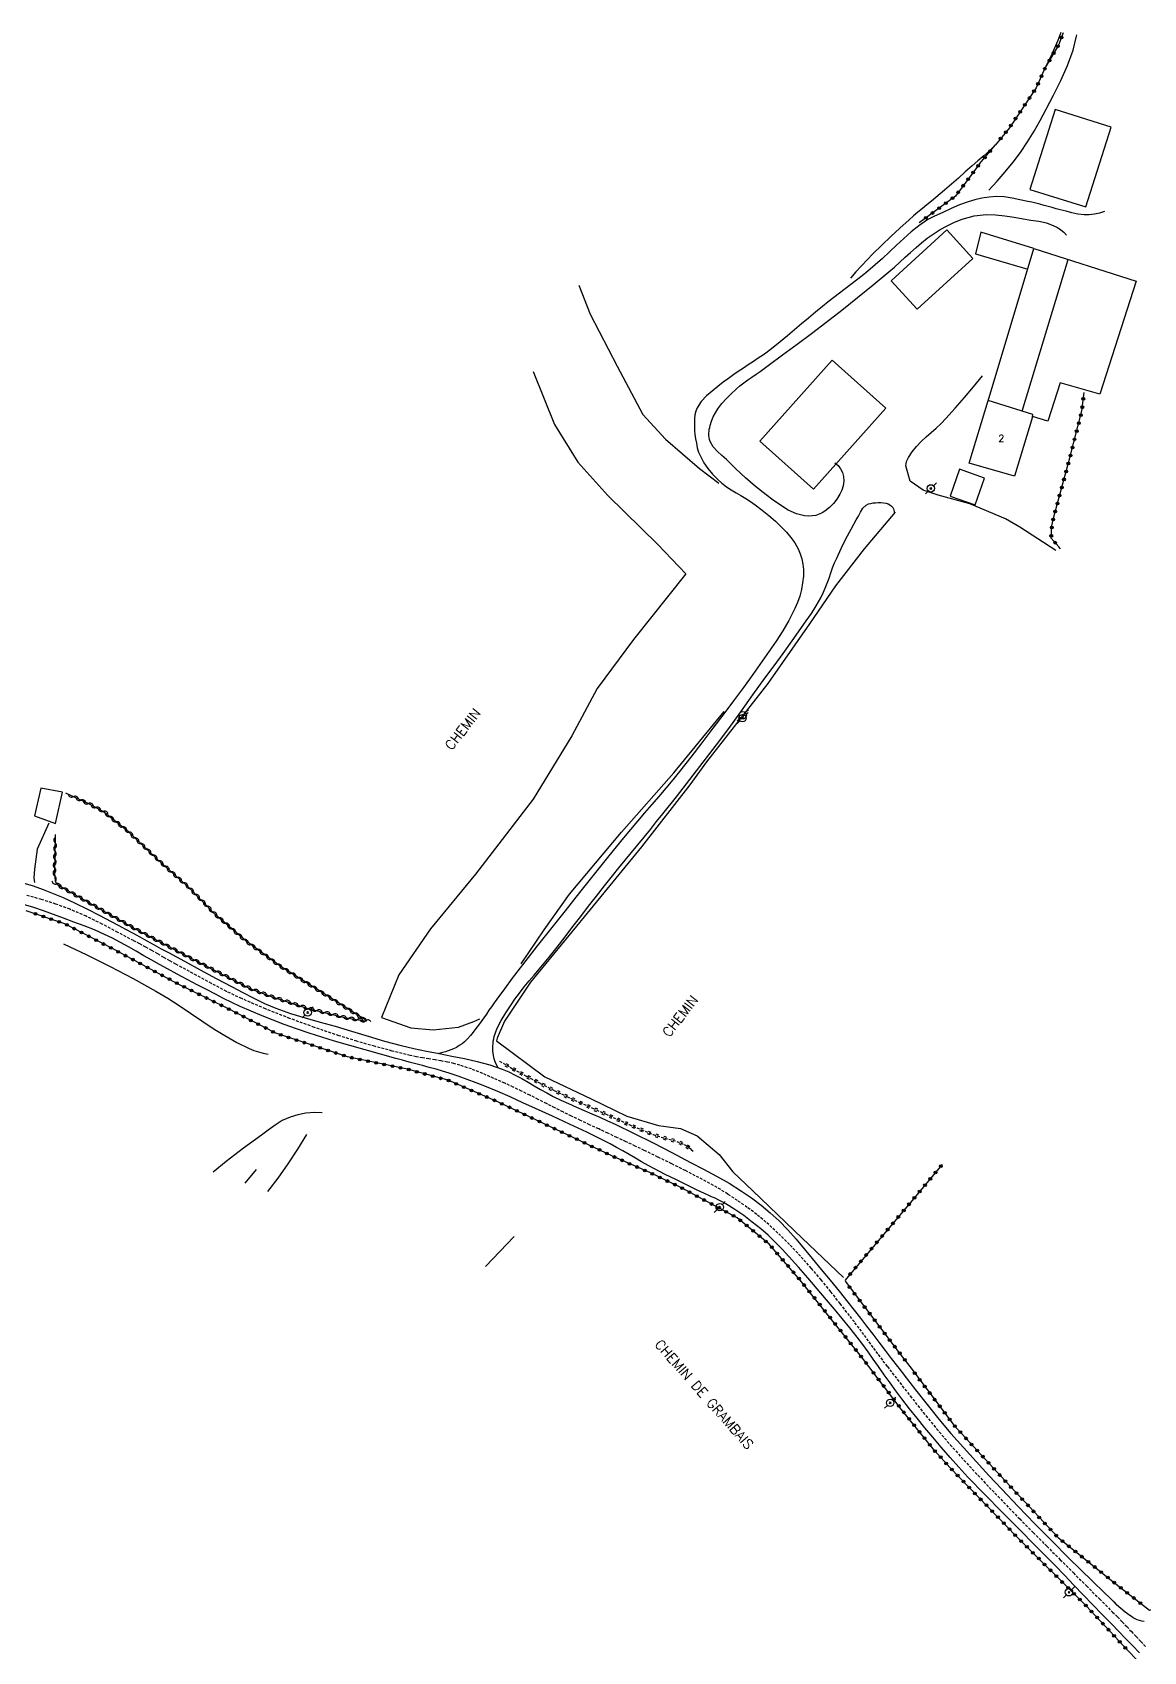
# Model space of a CAD drawing. Header units: millimetres. Extents: x 145000 to 146000, y 142999 to 144002.
# Drawn here: x 145621 to 145821.9, y 143619.4 to 143912.3 of the extents above; entities that cross this region are included whole.
import ezdxf
from ezdxf.enums import TextEntityAlignment as Align

# ---------------------------------------------------------------- set-up
doc = ezdxf.new("R2010")
doc.units = ezdxf.units.MM
doc.linetypes.add('DASHED', pattern=[0.75, 0.5, -0.25])
doc.layers.get('0').update_dxf_attribs({"linetype": 'CONTINUOUS'})
for name, color, linetype in [('W0001', 6, 'DASHED'), ('W0008', 7, 'CONTINUOUS'), ('W0017', 7, 'CONTINUOUS'), ('W0071', 7, 'CONTINUOUS'), ('W0101', 7, 'CONTINUOUS'), ('W0104', 1, 'CONTINUOUS'), ('W0211', 2, 'CONTINUOUS'), ('W0214', 2, 'CONTINUOUS'), ('W0220', 5, 'DASHED'), ('W0300', 7, 'CONTINUOUS'), ('W0310', 3, 'CONTINUOUS'), ('W0322', 7, 'CONTINUOUS'), ('W0323', 7, 'CONTINUOUS'), ('W0330', 7, 'CONTINUOUS'), ('W0473', 7, 'CONTINUOUS'), ('W0989', 7, 'CONTINUOUS'), ('W0991', 7, 'CONTINUOUS')]:
    doc.layers.add(name, color=color, linetype=linetype)
doc.styles.get("Standard").update_dxf_attribs({"font": 'romans.shx', "width": 0.85})

# ---------------------------------------------------------------- blocks, each defined once
blk = doc.blocks.new('T473')
for p, q in [((-0.166667, 0.166667), (0.166667, -0.166667)), ((-0.166667, -0.166667), (0.166667, 0.166667)), ((0.500001, 0.500001), (1.000002, 1.000002)), ((-1.000002, -1.000002), (-0.500001, -0.500001))]:
    blk.add_line(p, q)
blk.add_ellipse((0, 0), major_axis=(0.471405, 0.471405), ratio=1, start_param=5.4977871438, end_param=11.780972451)
blk = doc.blocks.new('t323o')
at = {"color": 0, "linetype": 'Continuous'}
for radius in [0.25, 0.15]:
    blk.add_circle((0, 0), radius, dxfattribs=at)
blk = doc.blocks.new('t310o')
at = {"color": 0, "linetype": 'Continuous'}
for centre, start, end in [((-0.5, 0.38), 216.8699, 323.1304), ((0.5, -0.37), 36.8699, 143.1303)]:
    blk.add_arc(centre, 0.625, start, end, dxfattribs=at)
blk = doc.blocks.new('t322o')
at = {"color": 0, "linetype": 'Continuous'}
for radius in [0.25, 0.15]:
    blk.add_circle((0, 0), radius, dxfattribs=at)
blk = doc.blocks.new('t220o')
at = {"color": 0, "linetype": 'Continuous'}
for p, q in [((-0.25, 0.25), (0.25, 0.25)), ((-0.25, -0.25), (0.25, -0.25))]:
    blk.add_line(p, q, dxfattribs=at)

msp = doc.modelspace()

# ---------------------------------------------------------------- linework, layer by layer
at = {"layer": 'W0001'}
for points in [[(145775.58, 143671), (145774.72, 143672.15), (145773.87, 143673.31), (145773.02, 143674.46), (145772.17, 143675.62), (145771.32, 143676.78), (145770.46, 143677.93), (145769.6, 143679.07), (145768.73, 143680.21), (145767.04, 143682.38), (145765.35, 143684.54), (145763.62, 143686.68), (145761.83, 143688.76), (145759.87, 143690.94), (145757.87, 143693.08), (145755.8, 143695.15), (145753.63, 143697.13), (145751.97, 143698.5), (145750.25, 143699.79), (145748.49, 143701.02), (145746.71, 143702.2), (145745.44, 143702.99), (145744.14, 143703.74), (145742.83, 143704.45), (145741.52, 143705.16), (145739.07, 143706.43), (145736.6, 143707.67), (145734.11, 143708.88), (145731.63, 143710.08), (145729.99, 143710.87), (145728.35, 143711.65), (145726.7, 143712.42), (145725.05, 143713.19), (145723.4, 143713.96), (145721.75, 143714.73), (145720.11, 143715.51), (145718.47, 143716.3), (145716.96, 143717.04), (145715.46, 143717.79), (145713.97, 143718.54), (145712.47, 143719.31), (145710.97, 143720.06), (145709.47, 143720.8), (145707.96, 143721.53), (145706.43, 143722.23), (145704.44, 143723.12), (145702.43, 143724), (145700.39, 143724.81), (145698.31, 143725.51), (145697.2, 143725.81), (145696.08, 143726.05), (145694.95, 143726.26), (145693.82, 143726.45), (145692.69, 143726.63), (145691.56, 143726.81), (145690.44, 143727.02), (145689.32, 143727.26), (145686.08, 143728.06), (145682.85, 143728.91), (145679.65, 143729.83), (145676.46, 143730.83), (145672, 143732.34), (145667.58, 143733.95), (145663.19, 143735.67), (145658.87, 143737.53), (145656.12, 143738.84), (145653.42, 143740.26), (145650.74, 143741.72), (145648.07, 143743.18), (145646.97, 143743.78), (145645.88, 143744.39), (145644.79, 143745), (145643.7, 143745.61), (145642.62, 143746.23), (145641.52, 143746.83), (145640.43, 143747.43), (145639.32, 143748.02), (145636.49, 143749.52), (145633.65, 143751.01), (145630.77, 143752.43), (145627.83, 143753.7), (145625.27, 143754.64), (145622.67, 143755.46), (145620.05, 143756.19)], [(145775.58, 143671), (145776.01, 143670.42), (145776.45, 143669.84), (145776.89, 143669.27), (145777.34, 143668.69), (145779.68, 143665.69), (145782.05, 143662.71), (145784.46, 143659.76), (145786.92, 143656.86), (145789.4, 143654.07), (145791.93, 143651.33), (145794.5, 143648.62), (145797.08, 143645.92), (145799.49, 143643.43), (145801.93, 143640.97), (145804.38, 143638.52), (145806.83, 143636.07), (145809.19, 143633.7), (145811.55, 143631.33), (145813.92, 143628.97), (145816.28, 143626.61), (145817.15, 143625.73), (145818, 143624.85), (145818.84, 143623.96), (145819.68, 143623.07), (145820.53, 143622.17), (145821.37, 143621.28), (145822.21, 143620.4)]]:
    msp.add_lwpolyline(points, dxfattribs=at)
at = {"layer": 'W0008'}
for points in [[(145619.3, 143758.47), (145621.17, 143757.92), (145623, 143757.27), (145624.81, 143756.55), (145626.61, 143755.8), (145628.8, 143754.8), (145630.97, 143753.73), (145633.11, 143752.61), (145635.25, 143751.49), (145636.55, 143750.81), (145637.86, 143750.11), (145639.16, 143749.41), (145640.45, 143748.7), (145641.74, 143747.99), (145643.04, 143747.28), (145644.33, 143746.57), (145645.63, 143745.86), (145648.51, 143744.3), (145651.38, 143742.73), (145654.26, 143741.18), (145657.15, 143739.66), (145659.09, 143738.65), (145661.04, 143737.63), (145663, 143736.67), (145665.02, 143735.8), (145667.66, 143734.85), (145670.35, 143734.04), (145673.05, 143733.3), (145675.74, 143732.53), (145678.72, 143731.63), (145681.71, 143730.74), (145684.7, 143729.87), (145687.71, 143729.05), (145689.98, 143728.5), (145692.26, 143728.02), (145694.56, 143727.59), (145696.85, 143727.16), (145699.15, 143726.7), (145701.43, 143726.17), (145703.7, 143725.54), (145705.92, 143724.79), (145707.14, 143724.29), (145708.32, 143723.71), (145709.48, 143723.09), (145710.62, 143722.44), (145711.75, 143721.77), (145712.88, 143721.11), (145714.02, 143720.47), (145715.19, 143719.86), (145716.57, 143719.2), (145717.96, 143718.56), (145719.36, 143717.93), (145720.76, 143717.32), (145722.17, 143716.71), (145723.57, 143716.09), (145724.97, 143715.46), (145726.35, 143714.81), (145729.79, 143713.14), (145733.21, 143711.44), (145736.61, 143709.7), (145739.99, 143707.92), (145742.33, 143706.69), (145744.67, 143705.44), (145746.98, 143704.14), (145749.23, 143702.72), (145751, 143701.49), (145752.73, 143700.19), (145754.4, 143698.82), (145756, 143697.36), (145757.59, 143695.73), (145759.07, 143694.01), (145760.51, 143692.26), (145761.95, 143690.51), (145763.59, 143688.56), (145765.22, 143686.61), (145766.83, 143684.63), (145768.43, 143682.65), (145769.57, 143681.21), (145770.7, 143679.76), (145771.82, 143678.3), (145772.93, 143676.84), (145774.04, 143675.38), (145775.16, 143673.91), (145776.27, 143672.45), (145777.4, 143671)], [(145773.97, 143671), (145773.03, 143672.34), (145772.08, 143673.67), (145771.12, 143674.99), (145770.13, 143676.29), (145768.78, 143678), (145767.39, 143679.69), (145765.99, 143681.37), (145764.58, 143683.04), (145762.9, 143685.03), (145761.22, 143687.02), (145759.52, 143688.98), (145757.76, 143690.91), (145756.54, 143692.2), (145755.29, 143693.48), (145754.01, 143694.73), (145752.67, 143695.91), (145751.16, 143697.13), (145749.61, 143698.3), (145748.01, 143699.4), (145746.36, 143700.43), (145745.74, 143700.78), (145745.11, 143701.11), (145744.46, 143701.42), (145743.81, 143701.72), (145743.16, 143702.01), (145742.51, 143702.3), (145741.86, 143702.6), (145741.21, 143702.91), (145739.27, 143703.85), (145737.33, 143704.8), (145735.39, 143705.76), (145733.47, 143706.76), (145732.31, 143707.38), (145731.16, 143708.02), (145730.02, 143708.67), (145728.88, 143709.32), (145727.74, 143709.98), (145726.59, 143710.62), (145725.44, 143711.26), (145724.27, 143711.87), (145721.22, 143713.39), (145718.14, 143714.85), (145715.05, 143716.28), (145711.95, 143717.69), (145709.68, 143718.72), (145707.42, 143719.75), (145705.14, 143720.74), (145702.84, 143721.7), (145701.24, 143722.32), (145699.63, 143722.92), (145698.02, 143723.49), (145696.39, 143724.03), (145695.19, 143724.4), (145693.99, 143724.75), (145692.78, 143725.09), (145691.57, 143725.42), (145690.36, 143725.74), (145689.15, 143726.07), (145687.94, 143726.39), (145686.73, 143726.73), (145683.96, 143727.5), (145681.19, 143728.27), (145678.42, 143729.05), (145675.67, 143729.86), (145673.37, 143730.57), (145671.08, 143731.3), (145668.8, 143732.06), (145666.53, 143732.86), (145664.53, 143733.62), (145662.54, 143734.42), (145660.57, 143735.25), (145658.62, 143736.12), (145657.11, 143736.83), (145655.61, 143737.57), (145654.13, 143738.33), (145652.64, 143739.1), (145650.83, 143740.04), (145649.03, 143740.99), (145647.23, 143741.95), (145645.43, 143742.92), (145644.01, 143743.7), (145642.6, 143744.49), (145641.2, 143745.3), (145639.79, 143746.11), (145638.39, 143746.91), (145636.96, 143747.69), (145635.53, 143748.44), (145634.07, 143749.15), (145632.24, 143749.95), (145630.38, 143750.68), (145628.5, 143751.37), (145626.64, 143752.07), (145624.86, 143752.74), (145623.07, 143753.39), (145621.27, 143754.01), (145619.46, 143754.58)], [(145821.15, 143619.25), (145819.89, 143620.54), (145818.63, 143621.83), (145817.37, 143623.12), (145816.11, 143624.41), (145814.39, 143626.16), (145812.68, 143627.93), (145810.97, 143629.7), (145809.27, 143631.47), (145807.57, 143633.25), (145805.87, 143635.02), (145804.15, 143636.78), (145802.43, 143638.53), (145799.34, 143641.64), (145796.24, 143644.73), (145793.16, 143647.85), (145790.13, 143651.02), (145788.5, 143652.79), (145786.9, 143654.58), (145785.32, 143656.4), (145783.76, 143658.23), (145782.34, 143659.93), (145780.93, 143661.65), (145779.55, 143663.38), (145778.2, 143665.14), (145777.11, 143666.58), (145776.05, 143668.05), (145775.01, 143669.52), (145773.97, 143671)], [(145777.4, 143671), (145777.69, 143670.62), (145777.99, 143670.23), (145778.29, 143669.85), (145778.59, 143669.47), (145780.68, 143666.8), (145782.77, 143664.13), (145784.89, 143661.49), (145787.07, 143658.89), (145789.3, 143656.33), (145791.59, 143653.81), (145793.91, 143651.32), (145796.24, 143648.85), (145799.23, 143645.69), (145802.25, 143642.56), (145805.29, 143639.46), (145808.36, 143636.37), (145810.48, 143634.28), (145812.62, 143632.2), (145814.77, 143630.14), (145816.94, 143628.09)], [(145822.01, 143624.89), (145821.57, 143624.97), (145821.14, 143625.09), (145820.72, 143625.22), (145820.36, 143625.37), (145820.02, 143625.57), (145819.7, 143625.78), (145819.39, 143626), (145818.55, 143626.58), (145817.76, 143627.22), (145817.01, 143627.91), (145816.31, 143628.64)]]:
    msp.add_lwpolyline(points, dxfattribs=at)
at = {"layer": 'W0017'}
msp.add_lwpolyline([(145624.04, 143769.24), (145621.91, 143764.59), (145621.41, 143760.94), (145621.31, 143759.41), (145621.4, 143758.55)], dxfattribs=at)
at = {"layer": 'W0071'}
for points in [[(145814.8, 143879.88), (145813.9, 143879.6), (145812.98, 143879.41), (145812.05, 143879.3), (145811.11, 143879.29), (145810, 143879.39), (145808.92, 143879.63), (145807.86, 143879.93), (145806.8, 143880.2), (145806.06, 143880.38), (145805.33, 143880.58), (145804.61, 143880.78), (145803.88, 143880.98), (145803.15, 143881.19), (145802.42, 143881.38), (145801.69, 143881.56), (145800.95, 143881.72), (145799.54, 143882.01), (145798.13, 143882.3), (145796.69, 143882.51), (145795.24, 143882.57), (145793.94, 143882.48), (145792.66, 143882.27), (145791.4, 143881.97), (145790.16, 143881.62), (145788.6, 143881.08), (145787.08, 143880.43), (145785.59, 143879.73), (145784.11, 143879.03), (145783.75, 143878.86), (145783.38, 143878.7), (145783.03, 143878.52), (145782.68, 143878.32), (145781.24, 143877.29), (145779.86, 143876.18), (145778.52, 143875.02), (145777.22, 143873.82), (145775.94, 143872.61), (145774.66, 143871.4), (145773.36, 143870.22), (145772.01, 143869.08), (145771.01, 143868.26), (145770, 143867.46), (145768.98, 143866.67), (145767.95, 143865.88), (145766.92, 143865.1), (145765.9, 143864.31), (145764.88, 143863.52), (145763.86, 143862.72), (145762.57, 143861.67), (145761.3, 143860.61), (145760.03, 143859.54), (145758.76, 143858.46), (145757.49, 143857.39), (145756.2, 143856.34), (145754.9, 143855.3), (145753.58, 143854.29), (145753, 143853.86), (145752.41, 143853.45), (145751.81, 143853.05), (145751.21, 143852.65), (145750.6, 143852.26), (145750, 143851.86), (145749.4, 143851.46), (145748.81, 143851.05), (145747.83, 143850.38), (145746.85, 143849.7), (145745.88, 143849.01), (145744.95, 143848.26), (145743.93, 143847.4), (145742.9, 143846.52), (145741.94, 143845.54), (145741.18, 143844.39), (145740.93, 143843.77), (145740.8, 143843.11), (145740.73, 143842.46), (145740.7, 143841.8), (145740.68, 143841.04), (145740.71, 143840.28), (145740.79, 143839.53), (145740.9, 143838.77), (145741.05, 143837.97), (145741.22, 143837.17), (145741.46, 143836.38), (145741.77, 143835.62), (145742.41, 143834.46), (145743.15, 143833.38), (145743.98, 143832.36), (145744.9, 143831.41), (145745.67, 143830.74), (145746.49, 143830.12), (145747.35, 143829.56), (145748.23, 143829.03), (145749.1, 143828.52), (145749.98, 143828), (145750.83, 143827.46), (145751.66, 143826.86), (145752.92, 143825.9), (145754.16, 143824.92), (145755.36, 143823.88), (145756.5, 143822.76), (145757.32, 143821.87), (145758.1, 143820.94), (145758.82, 143819.95), (145759.42, 143818.88), (145759.8, 143817.99), (145760.09, 143817.07), (145760.29, 143816.12), (145760.4, 143815.16), (145760.4, 143813.92), (145760.26, 143812.7), (145760.03, 143811.5), (145759.72, 143810.32), (145759.33, 143809.17), (145758.85, 143808.06), (145758.32, 143806.99), (145757.75, 143805.93), (145756.65, 143804.03), (145755.45, 143802.19), (145754.21, 143800.38), (145752.97, 143798.58), (145751.27, 143796.17), (145749.54, 143793.79), (145747.78, 143791.42), (145746.02, 143789.06), (145744.05, 143786.43), (145742.06, 143783.81), (145740.06, 143781.21), (145738.02, 143778.63), (145736.77, 143777.11), (145735.51, 143775.6), (145734.24, 143774.1), (145732.96, 143772.61), (145731.67, 143771.12), (145730.39, 143769.62), (145729.12, 143768.12), (145727.86, 143766.61), (145725.2, 143763.33), (145722.57, 143760.02), (145719.95, 143756.71), (145717.32, 143753.4), (145715.64, 143751.3), (145713.95, 143749.21), (145712.28, 143747.11), (145710.62, 143744.99), (145709.19, 143743.11), (145707.77, 143741.22), (145706.36, 143739.32), (145704.96, 143737.41), (145704.49, 143736.75), (145704.02, 143736.08), (145703.55, 143735.42), (145703.09, 143734.75), (145702.62, 143734.08), (145702.15, 143733.41), (145701.67, 143732.76), (145701.17, 143732.11), (145700.7, 143731.5), (145700.22, 143730.88), (145699.71, 143730.29), (145699.15, 143729.75), (145698.69, 143729.37), (145698.2, 143729.03), (145697.68, 143728.72), (145697.15, 143728.45), (145696.67, 143728.25), (145696.18, 143728.08), (145695.68, 143727.94), (145695.19, 143727.8), (145694.96, 143727.73), (145694.74, 143727.67), (145694.52, 143727.61), (145694.3, 143727.55)], [(145766.09, 143834.45), (145766.65, 143833.95), (145767.12, 143833.35), (145767.46, 143832.68), (145767.66, 143831.95), (145767.71, 143831.1), (145767.58, 143830.27), (145767.33, 143829.49), (145766.99, 143828.74), (145766.46, 143827.86), (145765.83, 143827.06), (145765.1, 143826.35), (145764.29, 143825.72), (145763.78, 143825.39), (145763.23, 143825.13), (145762.66, 143824.93), (145762.06, 143824.82), (145761.32, 143824.79), (145760.58, 143824.85), (145759.86, 143825.01), (145759.16, 143825.23), (145757.66, 143825.9), (145756.26, 143826.75), (145754.94, 143827.69), (145753.64, 143828.65), (145751.75, 143830.15), (145749.94, 143831.73), (145748.19, 143833.37), (145746.47, 143835.04), (145745.68, 143835.76), (145744.85, 143836.48), (145744.08, 143837.32), (145743.53, 143838.3), (145743.42, 143838.66), (145743.34, 143839.02), (145743.31, 143839.39), (145743.31, 143839.77), (145743.34, 143840.13), (145743.39, 143840.49), (145743.46, 143840.85), (145743.53, 143841.2), (145743.77, 143841.99), (145744.1, 143842.75), (145744.49, 143843.47), (145744.93, 143844.17), (145745.66, 143845.15), (145746.47, 143846.06), (145747.34, 143846.92), (145748.23, 143847.75), (145748.92, 143848.33), (145749.63, 143848.89), (145750.35, 143849.43), (145751.09, 143849.95), (145751.83, 143850.46), (145752.57, 143850.97), (145753.3, 143851.49), (145754.03, 143852.01), (145756.64, 143853.95), (145759.25, 143855.88), (145761.85, 143857.82), (145764.43, 143859.79), (145767.31, 143862.05), (145770.18, 143864.34), (145773.03, 143866.65), (145775.86, 143868.98), (145776.86, 143869.83), (145777.84, 143870.71), (145778.8, 143871.6), (145779.77, 143872.49), (145780.75, 143873.37), (145781.75, 143874.23), (145782.79, 143875.04), (145783.86, 143875.81), (145785.11, 143876.6), (145786.39, 143877.32), (145787.73, 143877.95), (145789.11, 143878.49), (145790.16, 143878.82), (145791.24, 143879.07), (145792.34, 143879.24), (145793.44, 143879.33), (145795.13, 143879.3), (145796.81, 143879.11), (145798.48, 143878.84), (145800.13, 143878.55), (145801.52, 143878.33), (145802.92, 143878.12), (145804.32, 143877.81), (145805.67, 143877.32), (145806.31, 143876.98), (145806.91, 143876.58), (145807.46, 143876.12), (145807.97, 143875.61)], [(145778.88, 143833.88), (145778.94, 143834.28), (145779.04, 143834.67), (145779.19, 143835.05), (145779.38, 143835.4), (145780.07, 143836.43), (145780.85, 143837.38), (145781.7, 143838.27), (145782.6, 143839.11), (145783.5, 143839.92), (145784.4, 143840.73), (145785.28, 143841.56), (145786.13, 143842.44), (145787.83, 143844.33), (145789.5, 143846.25), (145791.15, 143848.19), (145792.77, 143850.15)], [(145705.2, 143725.04), (145704.92, 143725.56), (145704.69, 143726.1), (145704.51, 143726.65), (145704.39, 143727.23), (145704.33, 143727.66), (145704.29, 143728.09), (145704.27, 143728.53), (145704.28, 143728.96), (145704.3, 143729.4), (145704.35, 143729.83), (145704.43, 143730.26), (145704.53, 143730.68), (145705.05, 143732.18), (145705.77, 143733.59), (145706.59, 143734.94), (145707.44, 143736.24), (145708.23, 143737.41), (145709.07, 143738.54), (145709.95, 143739.64), (145710.85, 143740.73), (145711.76, 143741.8), (145712.66, 143742.87), (145713.56, 143743.94), (145714.44, 143745.04), (145715.88, 143746.87), (145717.31, 143748.71), (145718.74, 143750.56), (145720.16, 143752.41), (145721.58, 143754.25), (145723.01, 143756.09), (145724.45, 143757.93), (145725.89, 143759.76), (145727.02, 143761.17), (145728.16, 143762.56), (145729.3, 143763.96), (145730.45, 143765.35), (145731.59, 143766.74), (145732.74, 143768.14), (145733.87, 143769.54), (145735, 143770.95), (145737.45, 143774.04), (145739.88, 143777.15), (145742.28, 143780.28), (145744.67, 143783.42), (145746.89, 143786.41), (145749.09, 143789.43), (145751.27, 143792.45), (145753.45, 143795.48), (145755.09, 143797.72), (145756.73, 143799.97), (145758.36, 143802.22), (145759.95, 143804.5), (145760.89, 143805.85), (145761.83, 143807.21), (145762.73, 143808.59), (145763.54, 143810.02), (145763.97, 143810.9), (145764.35, 143811.79), (145764.7, 143812.69), (145765.03, 143813.6), (145765.35, 143814.51), (145765.68, 143815.42), (145766.03, 143816.32), (145766.41, 143817.21), (145767.23, 143818.96), (145768.09, 143820.7), (145769, 143822.42), (145769.95, 143824.1), (145770.33, 143824.8), (145770.7, 143825.52), (145771.16, 143826.21), (145771.76, 143826.78), (145772.15, 143826.99), (145772.57, 143827.1), (145772.99, 143827.17), (145773.4, 143827.21), (145773.89, 143827.25), (145774.38, 143827.26), (145774.87, 143827.22), (145775.36, 143827.11), (145775.69, 143826.99), (145776, 143826.83), (145776.29, 143826.62), (145776.53, 143826.36), (145776.67, 143826.13), (145776.76, 143825.88), (145776.8, 143825.61), (145776.8, 143825.34)]]:
    msp.add_lwpolyline(points, dxfattribs=at)
at = {"layer": 'W0101'}
for points in [[(145790.37, 143834.35), (145793.78, 143845.7)], [(145793.78, 143845.7), (145793.78, 143845.67)], [(145801.78, 143842.77), (145801.87, 143843.15), (145793.78, 143845.7)], [(145801.78, 143842.77), (145798.55, 143832.04), (145790.37, 143834.35)]]:
    msp.add_lwpolyline(points, dxfattribs=at)
at = {"layer": 'W0104'}
for points in [[(145805.87, 143898.33), (145801.34, 143883.89), (145811.46, 143880.72), (145815.99, 143895.16)], [(145776.25, 143867.35), (145786.31, 143876.55), (145791.01, 143871.41), (145780.94, 143862.22)], [(145775.32, 143844.34), (145765.61, 143853.02), (145752.49, 143838.35), (145762.2, 143829.67)], [(145793.14, 143831.68), (145788.58, 143833.26), (145786.9, 143828.4), (145791.46, 143826.83)], [(145622.54, 143775.59), (145621.4, 143770.6), (145625.22, 143769.18), (145626.49, 143774.89)]]:
    msp.add_lwpolyline(points, close=True, dxfattribs=at)
for points in [[(145802.07, 143873.21), (145792.45, 143876.15), (145791.49, 143872.21), (145800.94, 143869.45)], [(145793.78, 143845.67), (145802.07, 143873.21), (145820.52, 143867.26), (145813.98, 143846.86), (145806.78, 143848.92), (145804.59, 143841.99), (145801.78, 143842.79), (145801.78, 143842.77)], [(145799.92, 143843.76), (145808.27, 143871.21)]]:
    msp.add_lwpolyline(points, dxfattribs=at)
at = {"layer": 'W0211'}
for points in [[(145806.95, 143912.28), (145806.36, 143910.83), (145805.27, 143908.36), (145804.11, 143905.92)], [(145795.09, 143891.92), (145794.09, 143890.91), (145793.03, 143889.97), (145791.94, 143889.06), (145790.87, 143888.14), (145789.64, 143887.03), (145788.41, 143885.93), (145787.17, 143884.83), (145785.92, 143883.74), (145785.13, 143883.06), (145784.32, 143882.4), (145783.52, 143881.74), (145782.71, 143881.08), (145781.9, 143880.41), (145781.09, 143879.75), (145780.29, 143879.07), (145779.51, 143878.39), (145777.83, 143876.89), (145776.18, 143875.36), (145774.56, 143873.81), (145772.96, 143872.23), (145771.91, 143871.15), (145770.88, 143870.06), (145769.87, 143868.95), (145768.88, 143867.82)], [(145673.42, 143716.88), (145671.95, 143716.93), (145670.48, 143716.82), (145669.04, 143716.55), (145667.63, 143716.12), (145666.21, 143715.48), (145664.9, 143714.65), (145663.65, 143713.74), (145662.42, 143712.84), (145659.21, 143710.5), (145656.07, 143708.06), (145653.72, 143706.16)]]:
    msp.add_lwpolyline(points, dxfattribs=at)
at = {"layer": 'W0214'}
for points in [[(145793.88, 143883.73), (145795.42, 143885.36), (145796.89, 143887.04), (145798.3, 143888.79), (145799.64, 143890.58), (145800.9, 143892.46), (145802.08, 143894.39), (145803.2, 143896.36), (145804.26, 143898.36), (145805.62, 143900.95), (145806.94, 143903.57), (145808.15, 143906.26), (145809.14, 143909.03), (145809.72, 143911.33), (145809.8, 143911.83)], [(145663.58, 143702.67), (145665.45, 143705.09), (145667.28, 143707.66), (145669.01, 143710.29), (145670.65, 143712.98)]]:
    msp.add_lwpolyline(points, dxfattribs=at)
at = {"layer": 'W0220'}
msp.add_lwpolyline([(145705.45, 143726.22), (145707.89, 143724.84), (145710.36, 143723.51), (145712.84, 143722.21), (145715.34, 143720.94), (145717.64, 143719.83), (145719.96, 143718.76), (145722.29, 143717.72), (145724.63, 143716.68), (145726.77, 143715.72), (145728.92, 143714.75), (145731.08, 143713.82), (145733.26, 143712.95), (145733.96, 143712.71), (145734.66, 143712.51), (145735.37, 143712.32), (145736.08, 143712.14), (145736.8, 143711.94), (145737.5, 143711.72), (145738.2, 143711.46), (145738.87, 143711.14), (145739.31, 143710.89), (145739.72, 143710.6), (145740.11, 143710.28), (145740.47, 143709.93)], dxfattribs=at)
at = {"layer": 'W0300'}
for points in [[(145626.66, 143747.44), (145630.89, 143745.43), (145635.09, 143743.33), (145639.25, 143741.15), (145643.36, 143738.89), (145645.49, 143737.63), (145647.57, 143736.3), (145649.62, 143734.92), (145651.67, 143733.53), (145653.73, 143732.16), (145655.84, 143730.85), (145658, 143729.62), (145660.23, 143728.52), (145661.06, 143728.18), (145661.9, 143727.89), (145662.76, 143727.65), (145663.64, 143727.47)], [(145661.51, 143706.64), (145659.42, 143704.15)], [(145702.95, 143689.12), (145708.09, 143694.52)]]:
    msp.add_lwpolyline(points, dxfattribs=at)
at = {"layer": 'W0310'}
for points in [[(145681.47, 143733.5), (145672.62, 143739.11), (145665.99, 143743.3), (145659.61, 143747.97), (145654.09, 143752.77), (145649.18, 143757.77), (145644.44, 143762), (145638.43, 143767.68), (145633.84, 143771.4), (145631.25, 143772.78), (145627.07, 143774.68)], [(145625.18, 143767.22), (145625.02, 143760.2), (145625.14, 143758.86), (145625.38, 143758.3), (145626.64, 143757.5), (145639.51, 143750.2), (145650.02, 143744.65), (145660.34, 143739.38), (145664.02, 143738), (145670.66, 143735.83), (145677.47, 143734.12), (145681.44, 143733.47)]]:
    msp.add_lwpolyline(points, dxfattribs=at)
at = {"layer": 'W0322'}
msp.add_lwpolyline([(145804.11, 143905.92), (145802.48, 143902.24), (145797.64, 143895.04), (145795.09, 143891.92)], dxfattribs=at)
at = {"layer": 'W0323'}
for points in [[(145807.37, 143912.21), (145806.49, 143909.95)], [(145806.49, 143909.95), (145804.11, 143905.92)], [(145792.22, 143888.49), (145795.09, 143891.92)], [(145792.22, 143888.49), (145787.88, 143882.68), (145781.31, 143877.83)], [(145806.89, 143818.87), (145806.55, 143819.23), (145805.18, 143820.8), (145805.29, 143823.02), (145805.64, 143824.68), (145808.56, 143835.36), (145810.73, 143843.83), (145811.11, 143847.13)], [(145772.2, 143671), (145770.88, 143672.73), (145765.49, 143679.53), (145759.83, 143686.64), (145754.18, 143693.15), (145748.45, 143697.88), (145738.36, 143703.31), (145732.64, 143706.07), (145725.87, 143709.06), (145705.27, 143718.82), (145696.16, 143722.76), (145688.86, 143724.76), (145677.99, 143727.01), (145665.04, 143731.27), (145656.11, 143735.86), (145647.29, 143740.24), (145635.37, 143746.65), (145626.9, 143751.07), (145619.91, 143753.43)], [(145785.48, 143707.52), (145779.38, 143700.22), (145767.88, 143686.59)], [(145767.92, 143686.45), (145777.9, 143673.26), (145779.61, 143671)], [(145828.95, 143609.27), (145819.16, 143619.5), (145811.5, 143627.72), (145798.84, 143640.34), (145786.95, 143652.67), (145784.09, 143655.8), (145778.08, 143663.31), (145772.2, 143671)], [(145779.61, 143671), (145787.66, 143660.33), (145796.05, 143651.19), (145806.42, 143640.06), (145816.4, 143632.06), (145822.94, 143626.92), (145831.37, 143629.72), (145837.33, 143631.96), (145843.12, 143634.29), (145848.52, 143637.04), (145852.84, 143640.43), (145861.08, 143649.45), (145872.77, 143662.75), (145880.37, 143671)]]:
    msp.add_lwpolyline(points, dxfattribs=at)
at = {"layer": 'W0330'}
for points in [[(145719.79, 143866.57), (145721.85, 143861.29), (145726.73, 143851.94), (145731.39, 143843.18), (145735.44, 143838.7), (145741.59, 143833.43)], [(145711.55, 143850.92), (145715.41, 143841.39), (145719.61, 143834.53), (145725.07, 143828.53), (145734.09, 143819.64), (145739.12, 143814.38)], [(145741.59, 143833.43), (145745.1, 143830.74)], [(145806.02, 143818.56), (145799.51, 143822.77), (145796.91, 143824.29), (145790.48, 143826.99), (145784.77, 143828.6), (145782.04, 143829.48), (145779.7, 143831.12), (145778.88, 143833.88)], [(145777, 143825.53), (145771.4, 143818.85), (145766.22, 143812.16), (145761.51, 143805.31), (145753.98, 143794.51), (145742.86, 143780.33), (145739.84, 143776.21), (145731.11, 143764.96), (145720.78, 143752.31), (145711.08, 143740.49), (145706.34, 143733.48), (145705.06, 143730.37), (145704.92, 143729.9)], [(145739.12, 143814.38), (145729.66, 143802.46), (145723.13, 143793.61), (145718.56, 143785.09), (145711.54, 143773.58), (145701.13, 143760.07), (145692.99, 143750.15), (145687.27, 143741.81), (145684.12, 143734.13)], [(145709.41, 143743.84), (145713.55, 143749.96), (145718.12, 143756.43), (145727.49, 143767.62), (145736.99, 143778.35), (145746.07, 143789.44)], [(145684.12, 143734.13), (145689.41, 143732.27), (145693.49, 143731.88), (145698.05, 143732.36), (145700.85, 143733.39), (145701.91, 143733.86)], [(145704.92, 143729.93), (145713.64, 143723.41), (145722.06, 143719.43), (145728.45, 143716.28), (145734.22, 143714.62), (145738.16, 143714.04), (145741.21, 143712.7), (145745.17, 143709.34), (145747.62, 143706.24), (145751.28, 143702.8), (145760.17, 143694.23), (145767.63, 143687.13)]]:
    msp.add_lwpolyline(points, dxfattribs=at)

# ---------------------------------------------------------------- block references
at = {"layer": 'W0220'}
for p, rotation in [((145706.76, 143725.48), 330.6233434505032), ((145708.07, 143724.75), 331.4805534270988), ((145709.39, 143724.03), 331.4805534270988), ((145710.71, 143723.32), 332.3377660741579), ((145712.04, 143722.63), 332.3377660741579), ((145713.37, 143721.94), 333.194981389749), ((145714.71, 143721.26), 333.194981389749), ((145716.05, 143720.6), 334.2274566287711), ((145717.4, 143719.94), 334.2274566287711), ((145718.76, 143719.31), 335.2561212658139), ((145720.13, 143718.69), 335.8524496545385), ((145721.5, 143718.07), 335.8524496545385), ((145722.87, 143717.46), 336.0162438538326), ((145724.24, 143716.85), 336.0162438538326), ((145725.61, 143716.24), 335.8360167950614), ((145726.97, 143715.62), 335.8390227250188), ((145728.34, 143715.01), 335.8390227250188), ((145729.72, 143714.41), 336.6805584810372), ((145731.09, 143713.82), 338.3595756984627), ((145732.49, 143713.26), 338.3595756984627), ((145733.89, 143712.74), 340.9467821213373), ((145735.34, 143712.33), 345.1529361119528), ((145736.79, 143711.94), 344.6561851452499), ((145738.2, 143711.45), 334.8978512171033), ((145739.52, 143710.74), 325.2976651228175)]:
    msp.add_blockref('t220o', p, dxfattribs=dict(at, rotation=rotation))
at = {"layer": 'W0310'}
for p, rotation in [((145628.44, 143774.06), 155.443524600283), ((145629.8, 143773.44), 155.443524600283), ((145631.17, 143772.81), 155.443524600283), ((145632.49, 143772.12), 152.0205256114258), ((145633.82, 143771.41), 152.0205256114258), ((145634.99, 143770.47), 140.9809895174425), ((145636.15, 143769.53), 140.9809895174425), ((145637.32, 143768.58), 140.9809895174425), ((145638.48, 143767.64), 136.5971250454808), ((145639.57, 143766.6), 136.5971250454808), ((145625.11, 143764.22), 268.7182646747961), ((145625.15, 143765.72), 268.7182646747961), ((145640.66, 143765.57), 136.5971250454808), ((145641.75, 143764.54), 136.5971250454808), ((145625.04, 143761.22), 268.7182646747961), ((145625.08, 143762.72), 268.7182646747961), ((145642.84, 143763.51), 136.5971250454808), ((145643.93, 143762.48), 136.5971250454808), ((145645.03, 143761.47), 138.2937817001365), ((145625.4, 143758.29), 327.4259428658452), ((145625.06, 143759.72), 275.113519044662), ((145646.15, 143760.47), 138.2937817001365), ((145647.27, 143759.47), 138.2937817001365), ((145648.39, 143758.47), 138.2937817001365), ((145626.67, 143757.48), 330.4645876574555), ((145627.97, 143756.74), 330.4645876574555), ((145629.28, 143756), 330.4645876574555), ((145630.58, 143755.26), 330.4645876574555), ((145649.49, 143757.46), 134.4912314754649), ((145650.54, 143756.39), 134.4912314754649), ((145651.6, 143755.32), 134.4912314754649), ((145631.89, 143754.52), 330.4645876574555), ((145633.19, 143753.78), 330.4645876574555), ((145634.5, 143753.04), 330.4645876574555), ((145635.8, 143752.3), 330.4645876574555), ((145652.65, 143754.25), 134.4912314754649), ((145653.7, 143753.18), 134.4912314754649), ((145654.8, 143752.16), 138.9451862291983), ((145637.11, 143751.57), 330.4645876574555), ((145638.42, 143750.83), 330.4645876574555), ((145639.72, 143750.09), 332.1718783230928), ((145641.05, 143749.39), 332.1718783230928), ((145655.93, 143751.17), 138.9451862291983), ((145657.06, 143750.19), 138.9451862291983), ((145658.19, 143749.2), 138.9451862291983), ((145642.38, 143748.69), 332.1718783230928), ((145643.7, 143747.99), 332.1718783230928), ((145645.03, 143747.29), 332.1718783230928), ((145646.36, 143746.59), 332.1718783230928), ((145659.32, 143748.22), 138.9451862291983), ((145660.51, 143747.31), 143.7781153450386), ((145661.72, 143746.42), 143.7781153450386), ((145647.68, 143745.89), 332.1718783230928), ((145649.01, 143745.19), 332.1718783230928), ((145650.34, 143744.49), 332.910795308919), ((145651.67, 143743.81), 332.910795308919), ((145662.93, 143745.53), 143.7781153450386), ((145664.14, 143744.65), 143.7781153450386), ((145665.35, 143743.76), 143.7781153450386), ((145653.01, 143743.13), 332.910795308919), ((145654.34, 143742.45), 332.910795308919), ((145655.68, 143741.76), 332.910795308919), ((145657.02, 143741.08), 332.910795308919), ((145666.59, 143742.92), 147.7639923478872), ((145667.86, 143742.12), 147.7639923478872), ((145669.13, 143741.32), 147.7639923478872), ((145670.4, 143740.52), 147.7639923478872), ((145658.35, 143740.4), 332.910795308919), ((145659.69, 143739.71), 332.910795308919), ((145661.06, 143739.11), 339.4320217115433), ((145662.46, 143738.58), 339.4320217115433), ((145663.87, 143738.06), 339.4320217115433), ((145671.67, 143739.72), 147.7639923478872), ((145672.94, 143738.91), 147.6114371242715), ((145674.2, 143738.11), 147.6114371242715), ((145665.29, 143737.58), 341.9023865608677), ((145666.71, 143737.12), 341.9023865608677), ((145668.14, 143736.65), 341.9023865608677), ((145669.57, 143736.19), 341.9023865608677), ((145671, 143735.74), 345.9043478025605), ((145672.45, 143735.38), 345.9043478025605), ((145673.91, 143735.01), 345.9043478025605), ((145675.47, 143737.31), 147.6114371242715), ((145676.74, 143736.5), 147.6114371242715), ((145678, 143735.7), 147.6114371242715), ((145679.27, 143734.9), 147.6114371242715), ((145675.36, 143734.65), 345.9043478025605), ((145676.82, 143734.28), 345.9043478025605), ((145678.29, 143733.98), 350.7199543123784), ((145679.77, 143733.74), 350.7199543123784), ((145680.54, 143734.09), 147.6114371242715), ((145681.25, 143733.5), 350.7199543123784)]:
    msp.add_blockref('t310o', p, dxfattribs=dict(at, rotation=rotation))
at = {"layer": 'W0322'}
for p, rotation in [((145804.02, 143905.71), 246.0100247927234), ((145802.8, 143902.97), 246.0100247927234), ((145803.41, 143904.34), 246.0100247927234), ((145800.41, 143899.17), 236.1121405736323), ((145801.25, 143900.41), 236.1121405736323), ((145802.08, 143901.66), 236.1121405736323), ((145798.74, 143896.68), 236.1121405736323), ((145799.57, 143897.92), 236.1121405736323), ((145796.04, 143893.08), 230.7385959597453), ((145796.99, 143894.24), 230.7385959597453), ((145797.9, 143895.43), 236.1121405736323)]:
    msp.add_blockref('t322o', p, dxfattribs=dict(at, rotation=rotation))
at = {"layer": 'W0323'}
for p, rotation in [((145807.03, 143911.35), 248.5604331955895), ((145805.63, 143908.5), 239.5524455043049), ((145806.39, 143909.8), 239.5524455043049), ((145804.87, 143907.21), 239.5524455043049), ((145794.14, 143890.79), 50.07138524564421), ((145791.97, 143888.15), 233.2391858486032), ((145793.18, 143889.64), 50.07138524564421), ((145789.27, 143884.55), 233.2391858486032), ((145790.17, 143885.75), 233.2391858486032), ((145791.07, 143886.95), 233.2391858486032), ((145786.13, 143881.39), 216.4479117938563), ((145787.34, 143882.28), 216.4479117938563), ((145788.38, 143883.35), 233.2391858486032), ((145782.51, 143878.72), 216.4479117938563), ((145783.72, 143879.61), 216.4479117938563), ((145784.93, 143880.5), 216.4479117938563), ((145810.81, 143844.51), 83.42926215011872), ((145810.98, 143846), 83.42926215011872), ((145810.16, 143841.59), 75.65052025213762), ((145810.53, 143843.04), 75.65052025213762), ((145809.41, 143838.68), 75.65052025213762), ((145809.79, 143840.14), 75.65052025213762), ((145808.67, 143835.78), 75.65052025213762), ((145809.04, 143837.23), 75.65052025213762), ((145807.89, 143832.88), 74.67725935588834), ((145808.28, 143834.33), 74.67725935588834), ((145807.09, 143829.99), 74.67725935588834), ((145807.49, 143831.44), 74.67725935588834), ((145806.3, 143827.1), 74.67725935588834), ((145806.7, 143828.54), 74.67725935588834), ((145805.54, 143824.2), 78.19312341686758), ((145805.9, 143825.65), 74.67725935588834), ((145805.2, 143821.22), 87.21232611594063), ((145805.28, 143822.72), 87.21232611594063), ((145805.89, 143819.99), 130.999134062443), ((145621.6, 143752.86), 161.2976253810874), ((145623.02, 143752.38), 161.2976253810874), ((145624.44, 143751.9), 161.2976253810874), ((145625.86, 143751.42), 161.2976253810874), ((145627.26, 143750.88), 152.433535937928), ((145628.59, 143750.19), 152.433535937928), ((145629.92, 143749.49), 152.433535937928), ((145631.25, 143748.8), 152.433535937928), ((145632.58, 143748.1), 152.433535937928), ((145633.9, 143747.41), 152.433535937928), ((145635.23, 143746.72), 152.433535937928), ((145636.56, 143746.01), 151.7462577916119), ((145637.88, 143745.3), 151.7462577916119), ((145639.2, 143744.59), 151.7462577916119), ((145640.52, 143743.88), 151.7462577916119), ((145641.84, 143743.17), 151.7462577916119), ((145643.16, 143742.46), 151.7462577916119), ((145644.48, 143741.75), 151.7462577916119), ((145645.81, 143741.04), 151.7462577916119), ((145647.13, 143740.33), 151.7462577916119), ((145648.47, 143739.66), 153.6040007911334), ((145649.81, 143738.99), 153.6040007911334), ((145651.16, 143738.32), 153.6040007911334), ((145652.5, 143737.65), 153.6040007911334), ((145653.84, 143736.99), 153.6040007911334), ((145655.19, 143736.32), 153.6040007911334), ((145656.53, 143735.65), 152.7788117686812), ((145657.86, 143734.96), 152.7788117686812), ((145659.19, 143734.28), 152.7788117686812), ((145660.53, 143733.59), 152.7788117686812), ((145661.86, 143732.9), 152.7788117686812), ((145663.2, 143732.22), 152.7788117686812), ((145664.53, 143731.53), 152.7788117686812), ((145665.92, 143730.98), 161.785633124543), ((145667.34, 143730.51), 161.785633124543), ((145668.77, 143730.04), 161.785633124543), ((145670.19, 143729.57), 161.785633124543), ((145671.62, 143729.1), 161.785633124543), ((145673.04, 143728.64), 161.785633124543), ((145674.47, 143728.17), 161.785633124543), ((145675.89, 143727.7), 161.785633124543), ((145677.32, 143727.23), 161.785633124543), ((145678.77, 143726.85), 168.3031313998098), ((145680.24, 143726.54), 168.3031313998098), ((145681.7, 143726.24), 168.3031313998098), ((145683.17, 143725.93), 168.3031313998098), ((145684.64, 143725.63), 168.3031313998098), ((145686.11, 143725.33), 168.3031313998098), ((145687.58, 143725.02), 168.3031313998098), ((145689.05, 143724.71), 164.6937842068111), ((145690.49, 143724.31), 164.6937842068111), ((145691.94, 143723.91), 164.6937842068111), ((145693.39, 143723.52), 164.6937842068111), ((145694.83, 143723.12), 164.6937842068111), ((145696.27, 143722.71), 156.6354011434262), ((145697.65, 143722.11), 156.6354011434262), ((145699.03, 143721.52), 156.6354011434262), ((145700.4, 143720.92), 156.6354011434262), ((145701.78, 143720.33), 156.6354011434262), ((145703.16, 143719.74), 156.6354011434262), ((145704.54, 143719.14), 156.6354011434262), ((145705.9, 143718.52), 154.6344555822168), ((145707.26, 143717.88), 154.6344555822168), ((145708.61, 143717.24), 154.6344555822168), ((145709.97, 143716.6), 154.6344555822168), ((145711.32, 143715.95), 154.6344555822168), ((145712.68, 143715.31), 154.6344555822168), ((145714.04, 143714.67), 154.6344555822168), ((145715.39, 143714.02), 154.6344555822168), ((145716.75, 143713.38), 154.6344555822168), ((145718.1, 143712.74), 154.6344555822168), ((145719.46, 143712.1), 154.6344555822168), ((145720.81, 143711.45), 154.6344555822168), ((145722.17, 143710.81), 154.6344555822168), ((145723.52, 143710.17), 154.6344555822168), ((145724.88, 143709.53), 154.6344555822168), ((145726.24, 143708.89), 156.2173697013913), ((145727.61, 143708.29), 156.2173697013913), ((145728.98, 143707.68), 156.2173697013913), ((145730.36, 143707.08), 156.2173697013913), ((145731.73, 143706.47), 156.2173697013913), ((145733.09, 143705.85), 154.2388063990951), ((145784.29, 143706.1), 230.1288153304924), ((145785.25, 143707.25), 230.1288153304924), ((145734.45, 143705.2), 154.2388063990951), ((145735.8, 143704.55), 154.2388063990951), ((145737.15, 143703.9), 154.2388063990951), ((145738.49, 143703.24), 151.7060178254891), ((145782.37, 143703.8), 230.1288153304924), ((145783.33, 143704.95), 230.1288153304924), ((145739.82, 143702.53), 151.7060178254891), ((145741.14, 143701.82), 151.7060178254891), ((145742.46, 143701.11), 151.7060178254891), ((145743.78, 143700.4), 151.7060178254891), ((145779.48, 143700.34), 230.1288153304924), ((145780.45, 143701.5), 230.1288153304924), ((145781.41, 143702.65), 230.1288153304924), ((145745.1, 143699.69), 151.7060178254891), ((145746.42, 143698.97), 151.7060178254891), ((145747.74, 143698.26), 151.7060178254891), ((145748.99, 143697.44), 140.5072424802692), ((145776.58, 143696.9), 229.8498301874351), ((145777.55, 143698.05), 229.8498301874351), ((145778.52, 143699.2), 229.8498301874351), ((145750.14, 143696.49), 140.5072424802692), ((145751.3, 143695.53), 140.5072424802692), ((145752.46, 143694.58), 140.5072424802692), ((145774.65, 143694.61), 229.8498301874351), ((145775.62, 143695.76), 229.8498301874351), ((145753.62, 143693.62), 140.5072424802692), ((145754.68, 143692.58), 130.8953050444473), ((145755.67, 143691.44), 130.8953050444473), ((145771.75, 143691.17), 229.8498301874351), ((145772.71, 143692.32), 229.8498301874351), ((145773.68, 143693.47), 229.8498301874351), ((145756.65, 143690.31), 130.8953050444473), ((145757.63, 143689.18), 130.8953050444473), ((145758.61, 143688.04), 130.8953050444473), ((145769.81, 143688.88), 229.8498301874351), ((145770.78, 143690.03), 229.8498301874351), ((145759.59, 143686.91), 130.8953050444473), ((145760.54, 143685.74), 128.5268922086316), ((145768.74, 143685.35), 307.145599115317), ((145768.85, 143687.73), 229.8498301874351), ((145761.47, 143684.57), 128.5268922086316), ((145762.41, 143683.4), 128.5268922086316), ((145763.34, 143682.22), 128.5268922086316), ((145769.65, 143684.16), 307.145599115317), ((145770.56, 143682.96), 307.145599115317), ((145764.28, 143681.05), 128.5268922086316), ((145765.21, 143679.88), 128.5268922086316), ((145771.46, 143681.76), 307.145599115317), ((145772.37, 143680.57), 307.145599115317), ((145773.27, 143679.37), 307.145599115317), ((145766.14, 143678.7), 128.4193052954733), ((145767.08, 143677.53), 128.4193052954733), ((145768.01, 143676.35), 128.4193052954733), ((145774.18, 143678.18), 307.145599115317), ((145775.08, 143676.98), 307.145599115317), ((145768.94, 143675.18), 128.4193052954733), ((145769.87, 143674), 128.4193052954733), ((145775.99, 143675.79), 307.145599115317), ((145776.9, 143674.59), 307.145599115317), ((145770.8, 143672.83), 128.4193052954733), ((145771.72, 143671.64), 127.3809791000495), ((145777.8, 143673.4), 307.145599115317), ((145778.71, 143672.2), 307.0213218027868), ((145773.07, 143669.86), 127.3809791000527), ((145773.99, 143668.67), 127.3809791000527), ((145780.51, 143669.8), 307.021321802898), ((145781.41, 143668.6), 307.021321802898), ((145774.9, 143667.48), 127.3809791000527), ((145775.81, 143666.28), 127.3809791000527), ((145776.72, 143665.09), 127.3809791000527), ((145782.32, 143667.41), 307.021321802898), ((145783.22, 143666.21), 307.021321802898), ((145784.12, 143665.01), 307.021321802898), ((145777.63, 143663.9), 127.3809791000527), ((145778.55, 143662.72), 128.6821486920218), ((145785.03, 143663.81), 307.021321802898), ((145785.93, 143662.62), 307.021321802898), ((145779.49, 143661.55), 128.6821486920218), ((145780.43, 143660.38), 128.6821486920218), ((145781.36, 143659.21), 128.6821486920218), ((145786.83, 143661.42), 307.021321802898), ((145787.75, 143660.23), 312.5702917666918), ((145788.76, 143659.13), 312.5702917666918), ((145782.3, 143658.03), 128.6821486920218), ((145783.24, 143656.86), 128.6821486920218), ((145789.78, 143658.02), 312.5702917666918), ((145790.79, 143656.92), 312.5702917666918), ((145784.18, 143655.7), 132.4390784256302), ((145785.2, 143654.59), 132.4390784256302), ((145786.21, 143653.48), 132.4390784256302), ((145791.81, 143655.81), 312.5702917666918), ((145792.82, 143654.71), 312.5702917666918), ((145793.84, 143653.6), 312.5702917666918), ((145787.23, 143652.38), 133.9477130844527), ((145788.27, 143651.3), 133.9477130844527), ((145789.31, 143650.22), 133.9477130844527), ((145794.85, 143652.5), 312.5702917666918), ((145795.87, 143651.39), 312.5702917666918), ((145796.89, 143650.29), 312.9703692402647), ((145790.35, 143649.14), 133.9477130844527), ((145791.39, 143648.06), 133.9477130844527), ((145797.91, 143649.2), 312.9703692402647), ((145798.93, 143648.1), 312.9703692402647), ((145792.43, 143646.98), 133.9477130844527), ((145793.47, 143645.91), 133.9477130844527), ((145794.52, 143644.83), 133.9477130844527), ((145799.95, 143647), 312.9703692402647), ((145800.98, 143645.9), 312.9703692402647), ((145802, 143644.81), 312.9703692402647), ((145795.56, 143643.75), 133.9477130844527), ((145796.6, 143642.67), 133.9477130844527), ((145797.64, 143641.59), 133.9477130844527), ((145803.02, 143643.71), 312.9703692402647), ((145804.04, 143642.61), 312.9703692402647), ((145805.07, 143641.51), 312.9703692402647), ((145798.68, 143640.51), 133.9477130844527), ((145799.74, 143639.44), 135.0928985209669), ((145800.8, 143638.38), 135.0928985209669), ((145806.09, 143640.42), 312.9703692402647), ((145807.21, 143639.43), 321.3024009330426), ((145808.38, 143638.49), 321.3024009330426), ((145801.86, 143637.33), 135.0928985209669), ((145802.93, 143636.27), 135.0928985209669), ((145809.55, 143637.55), 321.3024009330426), ((145810.72, 143636.61), 321.3024009330426), ((145811.89, 143635.67), 321.3024009330426), ((145803.99, 143635.21), 135.0928985209669), ((145805.05, 143634.15), 135.0928985209669), ((145806.11, 143633.09), 135.0928985209669), ((145813.06, 143634.74), 321.3024009330426), ((145814.23, 143633.8), 321.3024009330426), ((145815.41, 143632.86), 321.3024009330426), ((145807.18, 143632.03), 135.0928985209669), ((145808.24, 143630.97), 135.0928985209669), ((145809.3, 143629.91), 135.0928985209669), ((145816.58, 143631.92), 321.7948423677051), ((145817.76, 143631), 321.7948423677051), ((145818.93, 143630.07), 321.7948423677051), ((145810.36, 143628.85), 135.0928985209669), ((145811.43, 143627.79), 135.0928985209669), ((145812.45, 143626.7), 132.9681139305439), ((145820.11, 143629.14), 321.7948423677051), ((145821.29, 143628.21), 321.7948423677051), ((145813.47, 143625.6), 132.9681139305439), ((145814.5, 143624.5), 132.9681139305439), ((145815.52, 143623.41), 132.9681139305439), ((145816.54, 143622.31), 132.9681139305439), ((145817.56, 143621.21), 132.9681139305439), ((145818.58, 143620.11), 132.9681139305439)]:
    msp.add_blockref('t323o', p, dxfattribs=dict(at, rotation=rotation))
at = {"layer": 'W0473'}
for p in [(145783.44, 143829.81), (145749.4, 143788.27), (145749.45, 143788.78), (145670.79, 143735.04), (145745.27, 143699.83), (145776.08, 143664.45), (145808.39, 143630.18)]:
    msp.add_blockref('T473', p, dxfattribs=at)

# ---------------------------------------------------------------- texts
at = {"layer": 'W0989'}
for s, rotation, p in [('CHEMIN', 51.9524, (145696.82, 143782.3)), ('CHEMIN', 51.9524, (145736.14, 143730.41)), ('CHEMIN DE GRAMBAIS   ', 311.4519, (145733.4, 143674.92))]:
    msp.add_text(s, height=1.75, rotation=rotation, dxfattribs=at).set_placement(p)
at = {"layer": 'W0991'}
msp.add_text('2', height=1.25, dxfattribs=at).set_placement((145796.17, 143838.87), align=Align.MIDDLE_CENTER)

doc.saveas('drawing.dxf')
